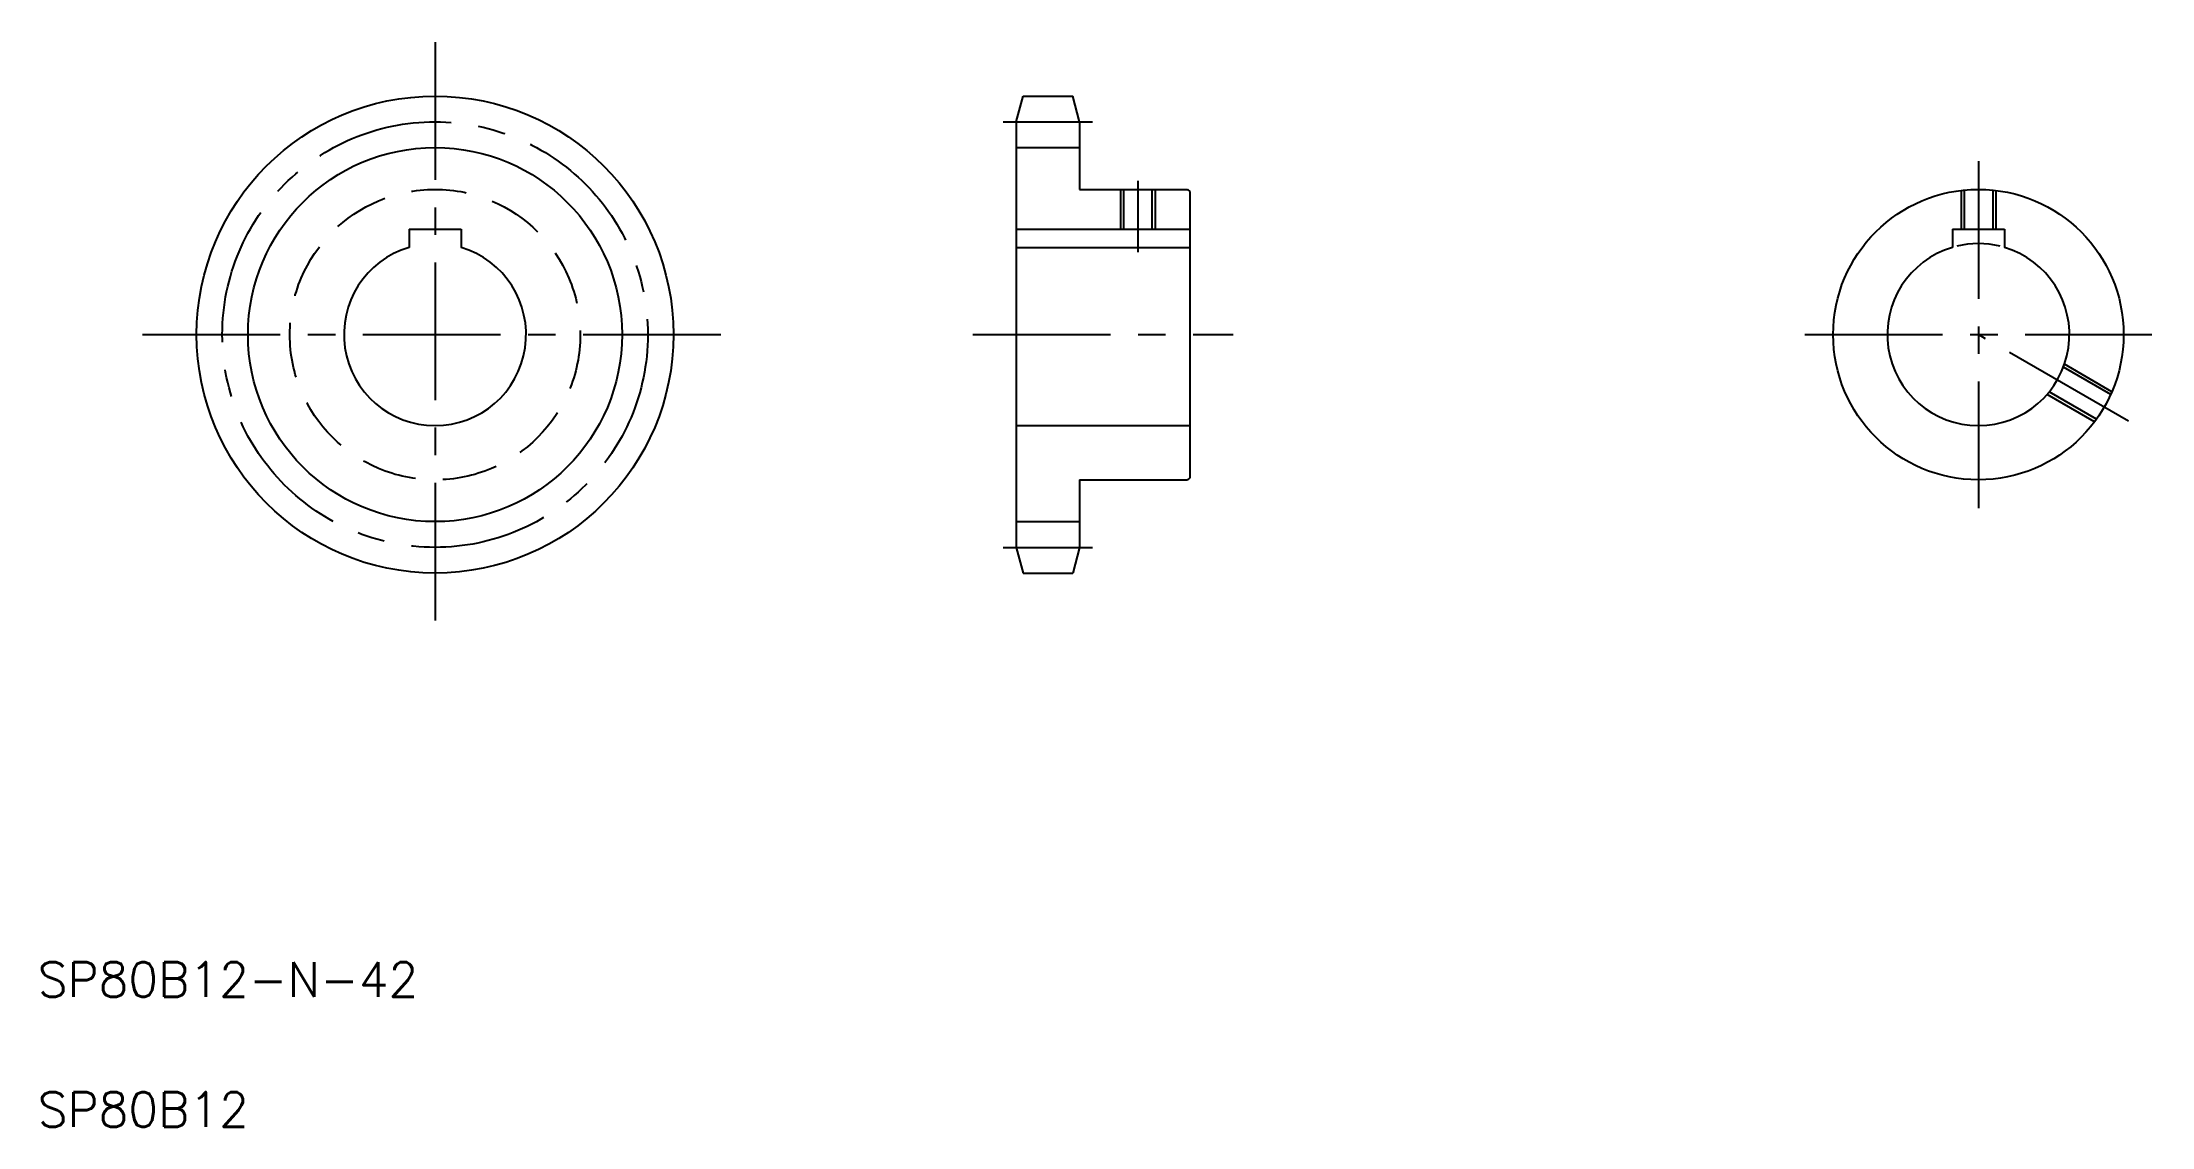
# Model space of a CAD drawing. Extents: x 21 to 508, y 20 to 270.
import ezdxf

# ---------------------------------------------------------------- set-up
doc = ezdxf.new("R2010")
doc.units = 0
doc.linetypes.add('CENTER', pattern=[50.8, 31.75, -6.35, 6.35, -6.35])
doc.linetypes.add('DASHED', pattern=[19.05, 12.7, -6.35])
doc.layers.get('0').update_dxf_attribs({"linetype": 'CONTINUOUS'})
doc.layers.add('CENTER', color=1, linetype='CENTER')
doc.styles.get("Standard").update_dxf_attribs({"font": 'txt', "bigfont": 'BIGFONT'})

msp = doc.modelspace()

# ---------------------------------------------------------------- linework, layer by layer
at = {"color": 7, "linetype": 'CONTINUOUS'}
for p, q in [((245.73, 251.78), (247.32, 257.71)), ((247.32, 257.71), (258.74, 257.71)), ((260.33, 251.78), (258.74, 257.71)), ((245.73, 251.78), (245.73, 153.64)), ((260.33, 251.78), (260.33, 236.21)), ((245.73, 245.85), (260.33, 245.85)), ((260.33, 236.21), (285.23, 236.21)), ((270.43, 236.21), (270.43, 227.01)), ((277.03, 236.21), (277.03, 227.01)), ((285.23, 236.21), (285.73, 235.71)), ((285.73, 235.71), (285.73, 169.71)), ((105.65, 227.01), (117.65, 227.01)), ((105.65, 227.01), (105.65, 222.83)), ((117.65, 227.01), (117.65, 222.83)), ((245.73, 227.01), (285.73, 227.01)), ((461.66, 227.01), (473.66, 227.01)), ((461.66, 227.01), (461.66, 222.83)), ((473.66, 227.01), (473.66, 222.83)), ((245.73, 222.83), (285.73, 222.83)), ((245.73, 181.71), (285.73, 181.71)), ((260.33, 169.21), (260.33, 153.64)), ((260.33, 169.21), (285.23, 169.21)), ((266.55, 169.21), (266.55, 169.21)), ((272.78, 169.21), (272.78, 169.21)), ((285.73, 169.71), (285.23, 169.21)), ((245.73, 159.57), (260.33, 159.57)), ((245.73, 153.64), (247.32, 147.71)), ((260.33, 153.64), (258.74, 147.71)), ((247.32, 147.71), (258.74, 147.71))]:
    msp.add_line(p, q, dxfattribs=at)
at = {"color": 3, "linetype": 'CONTINUOUS'}
for p, q in [((269.73, 236.21), (269.73, 227.01)), ((277.73, 236.21), (277.73, 227.01))]:
    msp.add_line(p, q, dxfattribs=at)
at = {"color": 3, "linetype": 'DASHED'}
for p, q in [((463.66, 235.97), (463.66, 227.01)), ((464.36, 236.04), (464.36, 227.01)), ((470.96, 236.04), (470.96, 227.01)), ((471.66, 235.97), (471.66, 227.01)), ((498.19, 188.89), (487.28, 195.19)), ((498.47, 189.54), (487.52, 195.86)), ((494.47, 182.61), (483.52, 188.93)), ((494.89, 183.18), (483.98, 189.48))]:
    msp.add_line(p, q, dxfattribs=at)
at = {"color": 7, "linetype": 'CONTINUOUS'}
for centre, radius in [((111.65, 202.71), 55), ((467.66, 202.71), 33.5)]:
    msp.add_circle(centre, radius, dxfattribs=at)
at = {"color": 3, "linetype": 'CONTINUOUS'}
msp.add_circle((111.65, 202.71), 43.14, dxfattribs=at)
at = {"color": 3, "linetype": 'DASHED'}
msp.add_circle((111.65, 202.71), 33.5, dxfattribs=at)
at = {"color": 7, "linetype": 'CONTINUOUS'}
for centre in [(111.65, 202.71), (467.66, 202.71)]:
    msp.add_arc(centre, 21, 106.6015, 73.3985, dxfattribs=at)
at = {"color": 3, "linetype": 'CONTINUOUS'}
msp.add_arc((467.66, 202.71), 21, 76.2259, 103.7741, dxfattribs=at)
at = {"layer": 'CENTER', "color": 1, "linetype": 'CENTER'}
for p, q in [((111.65, 270.15), (111.65, 135.26)), ((242.73, 251.78), (263.33, 251.78)), ((467.66, 242.71), (467.66, 162.71)), ((273.73, 238.21), (273.73, 221.69)), ((44.2, 202.71), (179.09, 202.71)), ((235.73, 202.71), (295.73, 202.71)), ((427.66, 202.71), (507.66, 202.71)), ((502.31, 182.71), (467.66, 202.71)), ((242.73, 153.64), (263.33, 153.64))]:
    msp.add_line(p, q, dxfattribs=at)
msp.add_circle((111.65, 202.71), 49.07, dxfattribs=at)

# ---------------------------------------------------------------- texts
at = {"color": 7, "linetype": 'CONTINUOUS'}
for s, p in [('SP80B12-N-42', (20, 50)), ('SP80B12', (20, 20))]:
    msp.add_text(s, height=8, dxfattribs=at).set_placement(p)

doc.saveas('drawing.dxf')
